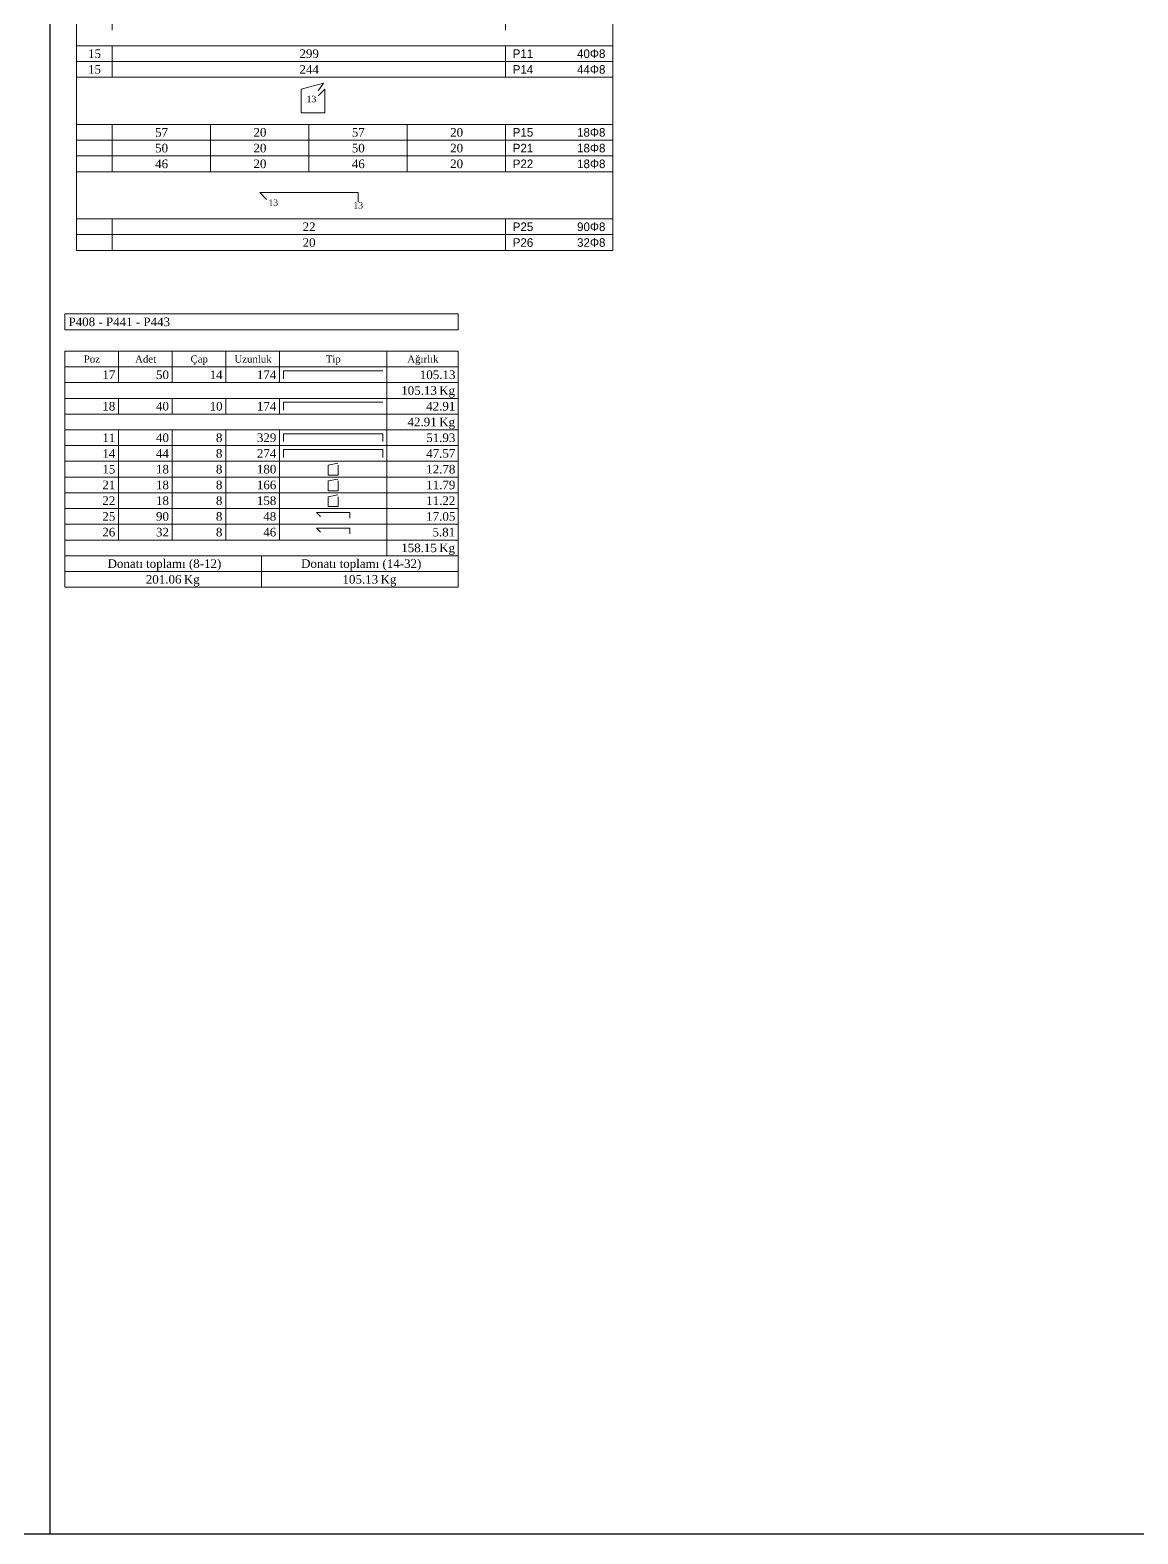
# Model space of a CAD drawing. Header units: millimetres. Extents: x 2232 to 85269, y -3593 to 5869.
# Drawn here: x 36483 to 38032, y 1369 to 3471 of the extents above; entities that cross this region are included whole.
import ezdxf

# ---------------------------------------------------------------- set-up
doc = ezdxf.new("R2010")
doc.units = ezdxf.units.MM
doc.layers.add('Donatı Metraj Tablosu', color=7, linetype='Continuous')
doc.layers.add('Standart', color=7, linetype='Continuous')
doc.styles.add('symbol_1_18', font='symbol.ttf', dxfattribs={"height": 0.2})
doc.styles.add('times new roman_1_18', font='times.ttf', dxfattribs={"height": 0.2})

# ---------------------------------------------------------------- blocks, each defined once
blk = doc.blocks.new('IDE999Entity7085')
at = {"layer": 'Donatı Metraj Tablosu', "color": 1, "linetype": 'Continuous', "lineweight": 5}
for points in [[(30757.5, -228), (31307.5, -228)], [(30757.5, -228), (30757.5, -558)], [(30832.5, -228), (30832.5, -272)], [(30907.5, -228), (30907.5, -272)], [(30982.5, -228), (30982.5, -272)], [(31057.5, -228), (31057.5, -272)], [(31207.5, -228), (31207.5, -514)], [(31307.5, -228), (31307.5, -558)], [(30757.5, -250), (31307.5, -250)], [(30757.5, -272), (31307.5, -272)], [(31063, -255.5), (31202, -255.5)], [(31063, -255.5), (31063, -266.5)], [(30757.5, -294), (31307.5, -294)], [(30832.5, -294), (30832.5, -316)], [(30907.5, -294), (30907.5, -316)], [(30982.5, -294), (30982.5, -316)], [(31057.5, -294), (31057.5, -316)], [(31063, -299.5), (31202, -299.5)], [(31063, -299.5), (31063, -310.5)], [(30757.5, -316), (31307.5, -316)], [(30757.5, -338), (31307.5, -338)], [(30832.5, -338), (30832.5, -492)], [(30907.5, -338), (30907.5, -492)], [(30982.5, -338), (30982.5, -492)], [(31057.5, -338), (31057.5, -492)], [(31063, -343.5), (31202, -343.5)], [(31063, -354.5), (31063, -343.5)], [(31202, -354.5), (31202, -343.5)], [(30757.5, -360), (31307.5, -360)], [(31063, -365.5), (31202, -365.5)], [(31063, -376.5), (31063, -365.5)], [(31202, -376.5), (31202, -365.5)], [(30757.5, -382), (31307.5, -382)], [(31125.6, -387.5), (31139, -384.8)], [(31125.6, -401.3), (31125.6, -387.5)], [(31139.4, -387.5), (31139.4, -401.3)], [(30757.5, -404), (31307.5, -404)], [(31139.4, -401.3), (31125.6, -401.3)], [(31125.6, -409.5), (31139, -406.8)], [(31125.6, -423.3), (31125.6, -409.5)], [(31139.4, -409.5), (31139.4, -423.3)], [(30757.5, -426), (31307.5, -426)], [(31139.4, -423.3), (31125.6, -423.3)], [(31125.6, -431.5), (31139, -428.8)], [(31125.6, -445.3), (31125.6, -431.5)], [(31139.4, -431.5), (31139.4, -445.3)], [(30757.5, -448), (31307.5, -448)], [(31109.3, -453.5), (31155.7, -453.5)], [(31109.3, -453.5), (31114.8, -459)], [(31139.4, -445.3), (31125.6, -445.3)], [(31155.7, -453.5), (31155.7, -461.3)], [(30757.5, -470), (31307.5, -470)], [(31109.3, -475.5), (31155.7, -475.5)], [(31109.3, -475.5), (31114.8, -481)], [(31155.7, -475.5), (31155.7, -483.3)], [(30757.5, -492), (31307.5, -492)], [(30757.5, -514), (31307.5, -514)], [(31032.5, -514), (31032.5, -558)], [(30757.5, -536), (31307.5, -536)], [(30757.5, -558), (31307.5, -558)]]:
    blk.add_lwpolyline(points, dxfattribs=at)
at = {"layer": 'Donatı Metraj Tablosu', "color": 1, "linetype": 'Continuous', "lineweight": 5, "style": 'times new roman_1_18'}
for s, height, p in [('Poz', 10, (30783.9, -244)), ('Adet', 10, (30855.6, -244)), ('Çap', 10, (30933.1, -244)), ('Uzunluk', 10, (30994.5, -244)), ('Tip', 10, (31122.2, -244)), ('Ağırlık', 10, (31236.2, -244)), ('17', 12, (30809.8, -267)), ('50', 12, (30884.8, -267)), ('14', 12, (30959.8, -267)), ('174', 12, (31025.9, -267)), ('105.13', 12, (31253.7, -267)), ('105.13', 12, (31227.7, -289)), ('Kg', 12, (31280.8, -289)), ('18', 12, (30809.8, -311)), ('40', 12, (30884.8, -311)), ('10', 12, (30959.8, -311)), ('174', 12, (31025.9, -311)), ('42.91', 12, (31262.6, -311)), ('42.91', 12, (31236.5, -333)), ('Kg', 12, (31280.8, -333)), ('11', 12, (30809.8, -355)), ('40', 12, (30884.8, -355)), ('8', 12, (30968.6, -355)), ('329', 12, (31025.9, -355)), ('51.93', 12, (31262.6, -355)), ('14', 12, (30809.8, -377)), ('44', 12, (30884.8, -377)), ('8', 12, (30968.6, -377)), ('274', 12, (31025.9, -377)), ('47.57', 12, (31262.6, -377)), ('15', 12, (30809.8, -399)), ('18', 12, (30884.8, -399)), ('8', 12, (30968.6, -399)), ('180', 12, (31025.9, -399)), ('12.78', 12, (31262.6, -399)), ('21', 12, (30809.8, -421)), ('18', 12, (30884.8, -421)), ('8', 12, (30968.6, -421)), ('166', 12, (31025.9, -421)), ('11.79', 12, (31262.6, -421)), ('22', 12, (30809.8, -443)), ('18', 12, (30884.8, -443)), ('8', 12, (30968.6, -443)), ('158', 12, (31025.9, -443)), ('11.22', 12, (31262.6, -443)), ('25', 12, (30809.8, -465)), ('90', 12, (30884.8, -465)), ('8', 12, (30968.6, -465)), ('48', 12, (31034.8, -465)), ('17.05', 12, (31262.6, -465)), ('26', 12, (30809.8, -487)), ('32', 12, (30884.8, -487)), ('8', 12, (30968.6, -487)), ('46', 12, (31034.8, -487)), ('5.81', 12, (31271.4, -487)), ('158.15', 12, (31227.7, -509)), ('Kg', 12, (31280.8, -509)), ('Donatı toplamı (8-12)', 12, (30817.1, -531)), ('Donatı toplamı (14-32)', 12, (31087.7, -531)), ('201.06', 12, (30870.6, -553)), ('Kg', 12, (30923.8, -553)), ('105.13', 12, (31145.6, -553)), ('Kg', 12, (31198.8, -553))]:
    blk.add_text(s, height=height, dxfattribs=at).set_placement(p)
blk = doc.blocks.new('IDE999Entity7086')
at = {"layer": 'Donatı Metraj Tablosu', "color": 1, "linetype": 'Continuous', "lineweight": 5}
for points in [[(30757.5, -198), (30757.5, -176)], [(30757.5, -176), (31307.5, -176)], [(31307.5, -176), (31307.5, -198)], [(31307.5, -198), (30757.5, -198)]]:
    blk.add_lwpolyline(points, dxfattribs=at)
at = {"layer": 'Donatı Metraj Tablosu', "color": 1, "linetype": 'Continuous', "lineweight": 5, "style": 'times new roman_1_18'}
blk.add_text('P408 - P441 - P443', height=12, dxfattribs=at).set_placement((30762.5, -193))
blk = doc.blocks.new('IDE999Entity7087')
at = {"layer": 'Donatı Metraj Tablosu', "color": 1, "linetype": 'Continuous', "lineweight": 5}
for points in [[(31337.5, -30), (32087.5, -30)], [(31337.5, -30), (31337.5, -118)], [(32087.5, -30), (32087.5, -118)], [(31387.5, -52), (31937.5, -52)], [(31387.5, -52), (31387.5, -74)], [(31337.5, -96), (32087.5, -96)], [(31387.5, -96), (31387.5, -118)], [(31937.5, -96), (31937.5, -118)], [(31337.5, -118), (32087.5, -118)], [(31337.5, -118), (32087.5, -118)], [(31337.5, -118), (31337.5, -206)], [(32087.5, -118), (32087.5, -206)], [(31387.5, -140), (31937.5, -140)], [(31387.5, -140), (31387.5, -162)], [(31337.5, -184), (32087.5, -184)], [(31387.5, -184), (31387.5, -206)], [(31937.5, -184), (31937.5, -206)], [(31337.5, -206), (32087.5, -206)], [(31337.5, -206), (32087.5, -206)], [(31337.5, -206), (31337.5, -316)], [(32087.5, -206), (32087.5, -316)], [(31387.5, -228), (31937.5, -228)], [(31387.5, -228), (31387.5, -250)], [(31937.5, -228), (31937.5, -250)], [(31337.5, -272), (32087.5, -272)], [(31387.5, -272), (31387.5, -316)], [(31937.5, -272), (31937.5, -316)], [(31337.5, -294), (32087.5, -294)], [(31337.5, -316), (32087.5, -316)], [(31337.5, -316), (32087.5, -316)], [(31337.5, -316), (31337.5, -448)], [(31651.5, -332.5), (31682.9, -324.3)], [(31651.5, -332.5), (31651.5, -365.5)], [(31684.5, -332.5), (31675.2, -341.8)], [(31682.9, -324.3), (31675.3, -335.1)], [(31684.5, -365.5), (31684.5, -332.5)], [(32087.5, -316), (32087.5, -448)], [(31651.5, -365.5), (31684.5, -365.5)], [(31337.5, -382), (32087.5, -382)], [(31387.5, -382), (31387.5, -448)], [(31525, -382), (31525, -448)], [(31662.5, -382), (31662.5, -448)], [(31800, -382), (31800, -448)], [(31937.5, -382), (31937.5, -448)], [(31337.5, -404), (32087.5, -404)], [(31337.5, -426), (32087.5, -426)], [(31337.5, -448), (32087.5, -448)], [(31337.5, -448), (32087.5, -448)], [(31337.5, -448), (31337.5, -558)], [(32087.5, -448), (32087.5, -558)], [(31593.8, -477.3), (31731.3, -477.3)], [(31593.8, -477.3), (31603.1, -486.7)], [(31731.3, -477.3), (31731.3, -490.5)], [(31337.5, -514), (32087.5, -514)], [(31387.5, -514), (31387.5, -558)], [(31937.5, -514), (31937.5, -558)], [(31337.5, -536), (32087.5, -536)], [(31337.5, -558), (32087.5, -558)]]:
    blk.add_lwpolyline(points, dxfattribs=at)
for s, height, style, p in [('19', 12, 'times new roman_1_18', (31353.6, -113)), ('155', 12, 'times new roman_1_18', (31649.2, -113)), ('R17', 12, 'symbol_1_18', (31947.5, -113)), ('50F14', 12, 'symbol_1_18', (32028.5, -113)), ('19', 12, 'times new roman_1_18', (31353.6, -201)), ('155', 12, 'times new roman_1_18', (31649.2, -201)), ('R18', 12, 'symbol_1_18', (31947.5, -201)), ('40F10', 12, 'symbol_1_18', (32028.5, -201)), ('15', 12, 'times new roman_1_18', (31353.6, -289)), ('299', 12, 'times new roman_1_18', (31649.2, -289)), ('R11', 12, 'symbol_1_18', (31947.5, -289)), ('40F8', 12, 'symbol_1_18', (32037.4, -289)), ('15', 12, 'times new roman_1_18', (31353.6, -311)), ('244', 12, 'times new roman_1_18', (31649.2, -311)), ('R14', 12, 'symbol_1_18', (31947.5, -311)), ('44F8', 12, 'symbol_1_18', (32037.4, -311)), ('13', 9, 'times new roman_1_18', (31659.2, -350.8)), ('57', 12, 'times new roman_1_18', (31447.4, -399)), ('20', 12, 'times new roman_1_18', (31584.9, -399)), ('57', 12, 'times new roman_1_18', (31722.4, -399)), ('20', 12, 'times new roman_1_18', (31859.9, -399)), ('R15', 12, 'symbol_1_18', (31947.5, -399)), ('18F8', 12, 'symbol_1_18', (32037.4, -399)), ('50', 12, 'times new roman_1_18', (31447.4, -421)), ('20', 12, 'times new roman_1_18', (31584.9, -421)), ('50', 12, 'times new roman_1_18', (31722.4, -421)), ('20', 12, 'times new roman_1_18', (31859.9, -421)), ('R21', 12, 'symbol_1_18', (31947.5, -421)), ('18F8', 12, 'symbol_1_18', (32037.4, -421)), ('46', 12, 'times new roman_1_18', (31447.4, -443)), ('20', 12, 'times new roman_1_18', (31584.9, -443)), ('46', 12, 'times new roman_1_18', (31722.4, -443)), ('20', 12, 'times new roman_1_18', (31859.9, -443)), ('R22', 12, 'symbol_1_18', (31947.5, -443)), ('18F8', 12, 'symbol_1_18', (32037.4, -443)), ('13', 9, 'times new roman_1_18', (31605.8, -495.7)), ('13', 9, 'times new roman_1_18', (31724.6, -499.5)), ('22', 12, 'times new roman_1_18', (31653.6, -531)), ('R25', 12, 'symbol_1_18', (31947.5, -531)), ('90F8', 12, 'symbol_1_18', (32037.4, -531)), ('20', 12, 'times new roman_1_18', (31653.6, -553)), ('R26', 12, 'symbol_1_18', (31947.5, -553)), ('32F8', 12, 'symbol_1_18', (32037.4, -553))]:
    blk.add_text(s, height=height, dxfattribs=dict(at, style=style)).set_placement(p)

msp = doc.modelspace()

# ---------------------------------------------------------------- linework, layer by layer
for p, q in [((36510.4, 5868.7), (36510.4, 1368.7)), ((3332.4, 1368.7), (79990.7, 1368.7))]:
    msp.add_line(p, q)

# ---------------------------------------------------------------- block references
at = {"layer": 'Standart'}
for name, p in [('IDE999Entity7087', (5210.2, 3721.2)), ('IDE999Entity7086', (5774, 3250.3)), ('IDE999Entity7085', (5774, 3250.3))]:
    msp.add_blockref(name, p, dxfattribs=at)

doc.saveas('drawing.dxf')
